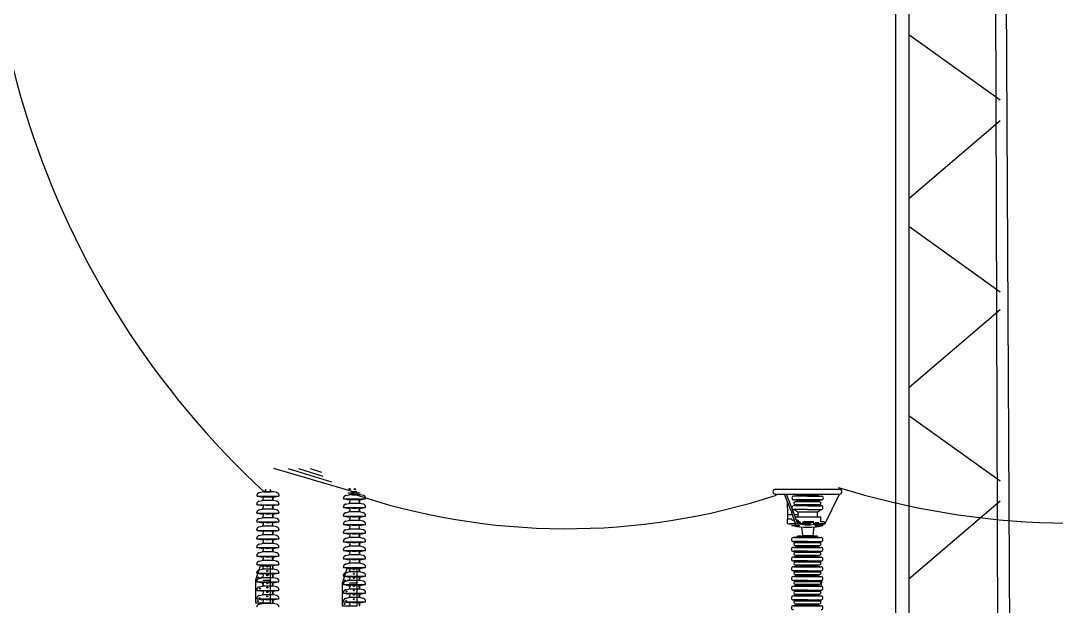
# Model space of a CAD drawing. Header units: inches. Extents: x 29.6 to 118, y -14.2 to 43.7.
# Drawn here: x 93.98 to 101.85, y 14.11 to 18.56 of the extents above; entities that cross this region are included whole.
import ezdxf

# ---------------------------------------------------------------- set-up
doc = ezdxf.new("R2010")
doc.units = ezdxf.units.IN
doc.header["$MEASUREMENT"] = 0
doc.linetypes.add('DASHED', pattern=[0.75, 0.5, -0.25])
doc.layers.add('DIM', color=2, linetype='Continuous')
doc.layers.add('referencia', color=2, linetype='Continuous')

msp = doc.modelspace()

# ---------------------------------------------------------------- linework, layer by layer
at = {"color": 2}
for p, q in [((96.5349, 14.96993), (95.90545, 15.15445)), ((96.01445, 15.15445), (96.34334, 15.05331)), ((96.09348, 15.15445), (96.2768, 15.09672)), ((96.18209, 15.15445), (96.26707, 15.12701)), ((96.4662, 14.96993), (96.56221, 14.96993)), ((99.71611, 14.99685), (100.20366, 14.99685)), ((99.71611, 14.95991), (100.20366, 14.95991)), ((99.83542, 14.83042), (99.7856, 14.95991)), ((99.84857, 14.83484), (99.80045, 14.95991)), ((99.80643, 14.94436), (99.8058, 14.95991)), ((99.88601, 14.95297), (99.85823, 14.95991)), ((100.03376, 14.95297), (100.06154, 14.95991)), ((100.0932, 14.73264), (100.20366, 14.95991)), ((95.80677, 14.87495), (95.81661, 14.87495)), ((95.90025, 14.87495), (95.91191, 14.87495)), ((99.81214, 14.80419), (99.80819, 14.9012)), ((99.95988, 14.94556), (99.85646, 14.94556)), ((100.06331, 14.91601), (99.85646, 14.91601)), ((99.88601, 14.90862), (99.85646, 14.91601)), ((100.05223, 14.90122), (99.86754, 14.90122)), ((100.05223, 14.87905), (99.86754, 14.87905)), ((99.86754, 14.87905), (99.88601, 14.87167)), ((100.03376, 14.95297), (99.88601, 14.95297)), ((99.88601, 14.95297), (99.88601, 14.94556)), ((100.03376, 14.90862), (99.88601, 14.90862)), ((99.88601, 14.90862), (99.88601, 14.90122)), ((99.95988, 14.94556), (100.06652, 14.94556)), ((100.03376, 14.95297), (100.03376, 14.94556)), ((100.03376, 14.90862), (100.06331, 14.91601)), ((100.03376, 14.90862), (100.03376, 14.90122)), ((100.05223, 14.87905), (100.03376, 14.87167)), ((95.80672, 14.80927), (95.81656, 14.80927)), ((95.9002, 14.80927), (95.91186, 14.80927)), ((96.46516, 14.85356), (96.475, 14.85356)), ((96.55864, 14.85356), (96.5703, 14.85356)), ((99.81214, 14.76951), (99.81214, 14.80419)), ((99.81214, 14.80419), (99.84551, 14.80419)), ((99.83993, 14.82978), (99.83542, 14.83042)), ((99.87304, 14.73264), (99.83821, 14.82316)), ((99.84344, 14.82242), (99.83821, 14.82316)), ((99.84238, 14.83293), (99.83993, 14.82978)), ((99.84589, 14.83083), (99.84238, 14.83293)), ((99.84589, 14.82557), (99.84344, 14.82242)), ((99.84857, 14.83484), (99.84589, 14.83083)), ((99.8494, 14.82347), (99.84589, 14.82557)), ((99.85165, 14.82684), (99.8494, 14.82347)), ((99.88789, 14.73264), (99.85165, 14.82684)), ((99.95988, 14.87167), (99.85646, 14.87167)), ((99.95988, 14.84212), (99.85646, 14.84212)), ((99.88601, 14.82365), (99.85646, 14.84212)), ((99.86036, 14.80419), (99.88601, 14.80419)), ((100.03376, 14.82365), (99.88601, 14.82365)), ((99.88601, 14.82365), (99.88601, 14.78671)), ((99.88601, 14.82365), (99.88601, 14.78671)), ((99.95988, 14.87167), (100.06331, 14.87167)), ((99.95988, 14.84212), (100.06331, 14.84212)), ((100.03376, 14.82365), (100.06331, 14.84212)), ((100.03376, 14.82365), (100.03376, 14.78671)), ((95.80677, 14.74454), (95.81661, 14.74454)), ((95.90025, 14.74454), (95.91191, 14.74454)), ((96.46511, 14.78788), (96.47495, 14.78788)), ((96.46516, 14.72315), (96.475, 14.72315)), ((96.55859, 14.78788), (96.57025, 14.78788)), ((96.55864, 14.72315), (96.5703, 14.72315)), ((99.80722, 14.76951), (99.80722, 14.743)), ((99.84083, 14.76951), (99.80722, 14.76951)), ((99.81549, 14.73472), (99.86844, 14.73472)), ((99.81549, 14.73472), (99.86844, 14.73472)), ((99.87224, 14.73472), (99.82933, 14.73472)), ((99.83886, 14.72239), (99.86946, 14.72239)), ((99.84683, 14.75992), (99.84083, 14.76951)), ((99.86004, 14.75992), (99.84683, 14.75992)), ((99.85543, 14.75992), (99.85772, 14.75651)), ((99.85772, 14.75651), (99.86128, 14.75656)), ((99.86106, 14.76379), (99.86004, 14.75992)), ((99.86935, 14.73472), (99.86004, 14.75992)), ((99.86709, 14.78671), (100.06179, 14.78671)), ((99.86935, 14.73472), (99.87224, 14.73472)), ((99.86935, 14.73472), (99.87224, 14.73472)), ((99.86935, 14.73472), (99.87224, 14.73472)), ((99.86935, 14.73472), (99.87224, 14.73472)), ((99.86946, 14.72239), (99.87304, 14.73264)), ((99.91962, 14.73264), (99.87304, 14.73264)), ((99.87602, 14.72247), (99.87602, 14.71815)), ((99.87602, 14.72247), (99.89816, 14.72247)), ((99.87786, 14.75818), (99.89329, 14.75661)), ((99.87844, 14.75722), (99.89329, 14.7557)), ((99.8788, 14.75628), (99.89329, 14.7548)), ((99.87916, 14.75533), (99.89329, 14.75389)), ((99.87958, 14.75423), (99.89329, 14.75283)), ((99.87995, 14.75329), (99.89329, 14.75193)), ((99.88031, 14.75235), (99.88886, 14.75148)), ((99.88065, 14.75148), (99.9007, 14.75148)), ((99.88136, 14.71568), (99.88136, 14.72158)), ((99.8859, 14.73759), (99.8859, 14.75148)), ((99.88599, 14.73759), (99.9007, 14.73759)), ((99.8863, 14.73679), (99.89329, 14.73608)), ((99.88666, 14.73585), (99.89329, 14.73517)), ((99.88702, 14.73491), (99.8888, 14.73472)), ((99.88709, 14.73472), (99.90185, 14.73472)), ((99.88709, 14.73472), (99.90185, 14.73472)), ((99.88709, 14.73472), (99.90185, 14.73472)), ((99.919, 14.73472), (99.88709, 14.73472)), ((99.88826, 14.71568), (99.88826, 14.72158)), ((99.88851, 14.73759), (99.89329, 14.7371)), ((99.89335, 14.75148), (99.89335, 14.75818)), ((99.89335, 14.73472), (99.89335, 14.73759)), ((99.8946, 14.71568), (99.8946, 14.72158)), ((99.89466, 14.73759), (99.89466, 14.75148)), ((99.89816, 14.72247), (99.89816, 14.71815)), ((99.9007, 14.73759), (99.9007, 14.75148)), ((99.90523, 14.74825), (99.90185, 14.73472)), ((99.919, 14.73472), (99.93135, 14.75119)), ((99.92295, 14.73094), (99.91962, 14.73264)), ((99.92074, 14.73704), (99.9798, 14.73704)), ((99.92876, 14.74773), (100.00432, 14.74773)), ((99.93135, 14.75119), (100.003, 14.75119)), ((99.98867, 14.74591), (99.98867, 14.74773)), ((100.003, 14.75119), (100.00695, 14.74082)), ((100.00498, 14.73143), (100.00648, 14.73264)), ((100.0932, 14.73264), (100.00648, 14.73264)), ((100.00695, 14.74082), (100.00695, 14.73472)), ((100.09044, 14.73472), (100.00695, 14.73472)), ((100.01783, 14.72126), (100.01783, 14.74268)), ((100.04589, 14.74268), (100.01783, 14.74268)), ((100.04589, 14.72126), (100.01783, 14.72126)), ((100.04375, 14.71959), (100.02161, 14.71959)), ((100.02161, 14.71959), (100.02161, 14.71527)), ((100.02517, 14.7128), (100.02517, 14.7187)), ((100.03151, 14.7128), (100.03151, 14.7187)), ((100.03841, 14.7128), (100.03841, 14.7187)), ((100.04375, 14.71959), (100.04375, 14.71527)), ((100.04589, 14.73472), (100.04589, 14.74268)), ((100.04589, 14.72126), (100.04589, 14.73264)), ((100.05031, 14.72239), (100.04673, 14.73264)), ((100.08091, 14.72239), (100.05031, 14.72239)), ((100.06179, 14.74825), (100.06179, 14.78671)), ((100.08706, 14.74825), (100.06179, 14.74825)), ((100.08706, 14.74825), (100.09044, 14.73472)), ((95.80677, 14.67982), (95.81661, 14.67982)), ((95.90025, 14.67982), (95.91191, 14.67982)), ((96.46516, 14.65843), (96.475, 14.65843)), ((96.55864, 14.65843), (96.5703, 14.65843)), ((99.87971, 14.71445), (99.89447, 14.71445)), ((99.88601, 14.63653), (99.88601, 14.64393)), ((99.91573, 14.71234), (99.92269, 14.64723)), ((99.99341, 14.64393), (99.92636, 14.64393)), ((99.92636, 14.64393), (100.00019, 14.64393)), ((100.00386, 14.64725), (100.01023, 14.70912)), ((100.04006, 14.71158), (100.0253, 14.71158)), ((100.03376, 14.63653), (100.03376, 14.64393)), ((95.80677, 14.61414), (95.81661, 14.61414)), ((95.90025, 14.61414), (95.91191, 14.61414)), ((96.46516, 14.59275), (96.475, 14.59275)), ((96.55864, 14.59275), (96.5703, 14.59275)), ((99.95988, 14.59959), (99.85325, 14.59959)), ((99.88601, 14.63653), (99.85646, 14.62914)), ((99.85646, 14.62914), (100.06331, 14.62914)), ((99.88601, 14.56263), (99.85646, 14.55525)), ((99.86754, 14.5922), (99.88601, 14.59959)), ((99.86754, 14.5922), (100.05223, 14.5922)), ((99.86754, 14.57004), (100.05223, 14.57004)), ((99.88601, 14.63653), (100.03376, 14.63653)), ((99.88601, 14.56263), (99.88601, 14.57004)), ((99.88601, 14.56263), (100.03376, 14.56263)), ((100.01363, 14.62914), (99.90699, 14.62914)), ((99.95988, 14.59959), (100.06331, 14.59959)), ((100.03376, 14.63653), (100.06331, 14.62914)), ((100.05223, 14.5922), (100.03376, 14.59959)), ((100.03376, 14.56263), (100.03376, 14.57004)), ((100.03376, 14.56263), (100.06331, 14.55525)), ((95.80672, 14.54847), (95.81656, 14.54847)), ((95.80677, 14.48374), (95.81661, 14.48374)), ((95.9002, 14.54847), (95.91186, 14.54847)), ((95.90025, 14.48374), (95.91191, 14.48374)), ((96.46511, 14.52707), (96.47495, 14.52707)), ((96.55859, 14.52707), (96.57025, 14.52707)), ((99.95988, 14.5257), (99.85325, 14.5257)), ((99.85646, 14.55525), (100.06331, 14.55525)), ((99.88601, 14.48874), (99.85646, 14.48135)), ((99.85646, 14.48135), (100.06331, 14.48135)), ((99.86754, 14.51831), (99.88601, 14.5257)), ((99.86754, 14.51831), (100.05223, 14.51831)), ((99.86754, 14.49615), (100.05223, 14.49615)), ((99.88601, 14.48874), (99.88601, 14.49615)), ((99.88601, 14.48874), (100.03376, 14.48874)), ((99.95988, 14.5257), (100.06331, 14.5257)), ((100.05223, 14.51831), (100.03376, 14.5257)), ((100.03376, 14.48874), (100.03376, 14.49615)), ((100.03376, 14.48874), (100.06331, 14.48135)), ((95.80677, 14.41901), (95.81661, 14.41901)), ((95.90025, 14.41901), (95.91191, 14.41901)), ((96.46516, 14.46235), (96.475, 14.46235)), ((96.55864, 14.46235), (96.5703, 14.46235)), ((99.95988, 14.4518), (99.85325, 14.4518)), ((99.88601, 14.41485), (99.85646, 14.40746)), ((99.85646, 14.40746), (100.06331, 14.40746)), ((99.86754, 14.44442), (99.88601, 14.4518)), ((99.86754, 14.44442), (100.05223, 14.44442)), ((99.86754, 14.42226), (100.05223, 14.42226)), ((99.88601, 14.41485), (99.88601, 14.42226)), ((99.88601, 14.41485), (100.03376, 14.41485)), ((99.95988, 14.4518), (100.06331, 14.4518)), ((100.05223, 14.44442), (100.03376, 14.4518)), ((100.03376, 14.41485), (100.03376, 14.42226)), ((100.03376, 14.41485), (100.06331, 14.40746)), ((95.80672, 14.35334), (95.81656, 14.35334)), ((95.9002, 14.35334), (95.91186, 14.35334)), ((96.46511, 14.33195), (96.47495, 14.33195)), ((96.46516, 14.39762), (96.475, 14.39762)), ((96.55859, 14.33195), (96.57025, 14.33195)), ((96.55864, 14.39762), (96.5703, 14.39762)), ((99.95988, 14.37791), (99.85325, 14.37791)), ((99.88601, 14.34096), (99.85646, 14.33357)), ((99.85646, 14.33357), (100.06331, 14.33357)), ((99.86754, 14.37053), (99.88601, 14.37791)), ((99.86754, 14.37053), (100.05223, 14.37053)), ((99.86754, 14.34836), (100.05223, 14.34836)), ((99.88601, 14.34096), (99.88601, 14.34836)), ((99.88601, 14.34096), (100.03376, 14.34096)), ((99.95988, 14.37791), (100.06331, 14.37791)), ((100.05223, 14.37053), (100.03376, 14.37791)), ((100.03376, 14.34096), (100.03376, 14.34836)), ((100.03376, 14.34096), (100.06331, 14.33357)), ((95.80677, 14.28861), (95.81661, 14.28861)), ((95.8254, 14.27496), (95.80874, 14.28861)), ((95.82196, 14.30686), (95.87706, 14.30686)), ((95.90025, 14.28861), (95.91191, 14.28861)), ((96.46516, 14.26722), (96.475, 14.26722)), ((96.48379, 14.25357), (96.46713, 14.26722)), ((96.48035, 14.28547), (96.53545, 14.28547)), ((96.55864, 14.26722), (96.5703, 14.26722)), ((99.95988, 14.30402), (99.85325, 14.30402)), ((99.88601, 14.26706), (99.85646, 14.25968)), ((99.85646, 14.25968), (100.06331, 14.25968)), ((99.86754, 14.29663), (99.88601, 14.30402)), ((99.86754, 14.29663), (100.05223, 14.29663)), ((99.86754, 14.27447), (100.05223, 14.27447)), ((99.88601, 14.26706), (99.88601, 14.27447)), ((99.88601, 14.26706), (100.03376, 14.26706)), ((99.95988, 14.30402), (100.06331, 14.30402)), ((100.05223, 14.29663), (100.03376, 14.30402)), ((100.03376, 14.26706), (100.03376, 14.27447)), ((100.03376, 14.26706), (100.06331, 14.25968)), ((100.0641, 14.25966), (100.07119, 14.3063)), ((95.80677, 14.22389), (95.81661, 14.22389)), ((95.90025, 14.22389), (95.91191, 14.22389)), ((96.46516, 14.2025), (96.475, 14.2025)), ((96.55864, 14.2025), (96.5703, 14.2025)), ((99.95988, 14.23013), (99.85325, 14.23013)), ((99.88601, 14.19317), (99.85646, 14.18578)), ((99.85646, 14.18578), (100.06331, 14.18578)), ((99.86754, 14.22274), (99.88601, 14.23013)), ((99.86754, 14.22274), (100.05223, 14.22274)), ((99.86754, 14.20058), (100.05223, 14.20058)), ((99.88601, 14.19317), (99.88601, 14.20058)), ((99.88601, 14.19317), (100.03376, 14.19317)), ((99.95988, 14.23013), (100.06331, 14.23013)), ((100.05223, 14.22274), (100.03376, 14.23013)), ((100.03376, 14.19317), (100.03376, 14.20058)), ((100.03376, 14.19317), (100.06331, 14.18578)), ((95.80677, 14.15821), (95.81661, 14.15821)), ((95.90025, 14.15821), (95.91191, 14.15821)), ((96.46516, 14.13682), (96.475, 14.13682)), ((96.55864, 14.13682), (96.5703, 14.13682)), ((99.95988, 14.15624), (99.85325, 14.15624)), ((99.88601, 14.11928), (99.85646, 14.11189)), ((99.85646, 14.11189), (100.06331, 14.11189)), ((99.86754, 14.14885), (99.88601, 14.15624)), ((99.86754, 14.14885), (100.05223, 14.14885)), ((99.86754, 14.12669), (100.05223, 14.12669)), ((99.88601, 14.11928), (99.88601, 14.12669)), ((99.88601, 14.11928), (100.03376, 14.11928)), ((99.95988, 14.15624), (100.06331, 14.15624)), ((100.05223, 14.14885), (100.03376, 14.15624)), ((100.03376, 14.11928), (100.03376, 14.12669)), ((100.03376, 14.11928), (100.06331, 14.11189))]:
    msp.add_line(p, q, dxfattribs=at)
at = {"color": 2, "linetype": 'DASHED'}
for p, q in [((95.79365, 14.97122), (95.81844, 14.977)), ((95.90208, 14.977), (95.81844, 14.977)), ((95.84572, 14.977), (95.87662, 14.977)), ((95.92686, 14.97122), (95.90208, 14.977)), ((96.45204, 14.94983), (96.47683, 14.95561)), ((96.56047, 14.95561), (96.47683, 14.95561)), ((96.49464, 14.97897), (96.53603, 14.97897)), ((96.50411, 14.95561), (96.53501, 14.95561)), ((96.58525, 14.94983), (96.56047, 14.95561)), ((95.77918, 14.87973), (95.93951, 14.87973)), ((95.78009, 14.9454), (95.94042, 14.9454)), ((95.79274, 14.90554), (95.81752, 14.91132)), ((95.79339, 14.87853), (95.79339, 14.87973)), ((95.7943, 14.94421), (95.7943, 14.9454)), ((95.79458, 14.87734), (95.9241, 14.87734)), ((95.7955, 14.94301), (95.92502, 14.94301)), ((95.80558, 14.87614), (95.80558, 14.87734)), ((95.80649, 14.94182), (95.80649, 14.94301)), ((95.80769, 14.94062), (95.91283, 14.94062)), ((95.90025, 14.87495), (95.81661, 14.87495)), ((95.90116, 14.91132), (95.81752, 14.91132)), ((95.84389, 14.87495), (95.87479, 14.87495)), ((95.84481, 14.94062), (95.87571, 14.94062)), ((95.92595, 14.90554), (95.90116, 14.91132)), ((95.91311, 14.87614), (95.91311, 14.87734)), ((95.91402, 14.94182), (95.91402, 14.94301)), ((95.9253, 14.87853), (95.9253, 14.87973)), ((95.92621, 14.94421), (95.92621, 14.9454)), ((96.43848, 14.92401), (96.59881, 14.92401)), ((96.45113, 14.88415), (96.47591, 14.88993)), ((96.45269, 14.92282), (96.45269, 14.92401)), ((96.45389, 14.92162), (96.58341, 14.92162)), ((96.46488, 14.92043), (96.46488, 14.92162)), ((96.46608, 14.91923), (96.57122, 14.91923)), ((96.55955, 14.88993), (96.47591, 14.88993)), ((96.5032, 14.91923), (96.5341, 14.91923)), ((96.58434, 14.88415), (96.55955, 14.88993)), ((96.57241, 14.92043), (96.57241, 14.92162)), ((96.5846, 14.92282), (96.5846, 14.92401)), ((95.77913, 14.81405), (95.93946, 14.81405)), ((95.79269, 14.83986), (95.81747, 14.84565)), ((95.79334, 14.81285), (95.79334, 14.81405)), ((95.79453, 14.81166), (95.92405, 14.81166)), ((95.80553, 14.81046), (95.80553, 14.81166)), ((95.9002, 14.80927), (95.81656, 14.80927)), ((95.90111, 14.84565), (95.81747, 14.84565)), ((95.84384, 14.80927), (95.87474, 14.80927)), ((95.9259, 14.83986), (95.90111, 14.84565)), ((95.91306, 14.81046), (95.91306, 14.81166)), ((95.92525, 14.81285), (95.92525, 14.81405)), ((96.43757, 14.85833), (96.5979, 14.85833)), ((96.45108, 14.81847), (96.47586, 14.82425)), ((96.45178, 14.85714), (96.45178, 14.85833)), ((96.45297, 14.85595), (96.58249, 14.85595)), ((96.46397, 14.85475), (96.46397, 14.85595)), ((96.55864, 14.85356), (96.475, 14.85356)), ((96.5595, 14.82425), (96.47586, 14.82425)), ((96.50228, 14.85356), (96.53318, 14.85356)), ((96.58429, 14.81847), (96.5595, 14.82425)), ((96.5715, 14.85475), (96.5715, 14.85595)), ((96.58369, 14.85714), (96.58369, 14.85833)), ((95.77918, 14.74932), (95.93951, 14.74932)), ((95.79274, 14.77514), (95.81752, 14.78092)), ((95.79339, 14.74813), (95.79339, 14.74932)), ((95.79458, 14.74693), (95.9241, 14.74693)), ((95.80558, 14.74574), (95.80558, 14.74693)), ((95.90025, 14.74454), (95.81661, 14.74454)), ((95.90116, 14.78092), (95.81752, 14.78092)), ((95.84389, 14.74454), (95.87479, 14.74454)), ((95.92595, 14.77514), (95.90116, 14.78092)), ((95.91311, 14.74574), (95.91311, 14.74693)), ((95.9253, 14.74813), (95.9253, 14.74932)), ((96.43752, 14.79266), (96.59785, 14.79266)), ((96.43757, 14.72793), (96.5979, 14.72793)), ((96.45113, 14.75375), (96.47591, 14.75953)), ((96.45173, 14.79146), (96.45173, 14.79266)), ((96.45178, 14.72674), (96.45178, 14.72793)), ((96.45292, 14.79027), (96.58244, 14.79027)), ((96.45297, 14.72554), (96.58249, 14.72554)), ((96.46392, 14.78907), (96.46392, 14.79027)), ((96.46397, 14.72435), (96.46397, 14.72554)), ((96.55859, 14.78788), (96.47495, 14.78788)), ((96.55864, 14.72315), (96.475, 14.72315)), ((96.55955, 14.75953), (96.47591, 14.75953)), ((96.50223, 14.78788), (96.53313, 14.78788)), ((96.50228, 14.72315), (96.53318, 14.72315)), ((96.58434, 14.75375), (96.55955, 14.75953)), ((96.57145, 14.78907), (96.57145, 14.79027)), ((96.5715, 14.72435), (96.5715, 14.72554)), ((96.58364, 14.79146), (96.58364, 14.79266)), ((96.58369, 14.72674), (96.58369, 14.72793)), ((95.77918, 14.6846), (95.93951, 14.6846)), ((95.79274, 14.71041), (95.81752, 14.7162)), ((95.79274, 14.64474), (95.81752, 14.65052)), ((95.79339, 14.6834), (95.79339, 14.6846)), ((95.79458, 14.68221), (95.9241, 14.68221)), ((95.80558, 14.68101), (95.80558, 14.68221)), ((95.90025, 14.67982), (95.81661, 14.67982)), ((95.90116, 14.7162), (95.81752, 14.7162)), ((95.90116, 14.65052), (95.81752, 14.65052)), ((95.84389, 14.67982), (95.87479, 14.67982)), ((95.92595, 14.71041), (95.90116, 14.7162)), ((95.92595, 14.64474), (95.90116, 14.65052)), ((95.91311, 14.68101), (95.91311, 14.68221)), ((95.9253, 14.6834), (95.9253, 14.6846)), ((96.43757, 14.66321), (96.5979, 14.66321)), ((96.45113, 14.68902), (96.47591, 14.6948)), ((96.45178, 14.66201), (96.45178, 14.66321)), ((96.45297, 14.66082), (96.58249, 14.66082)), ((96.46397, 14.65962), (96.46397, 14.66082)), ((96.55864, 14.65843), (96.475, 14.65843)), ((96.55955, 14.6948), (96.47591, 14.6948)), ((96.50228, 14.65843), (96.53318, 14.65843)), ((96.58434, 14.68902), (96.55955, 14.6948)), ((96.5715, 14.65962), (96.5715, 14.66082)), ((96.58369, 14.66201), (96.58369, 14.66321)), ((95.77918, 14.61892), (95.93951, 14.61892)), ((95.79269, 14.57906), (95.81747, 14.58484)), ((95.79339, 14.61773), (95.79339, 14.61892)), ((95.79458, 14.61653), (95.9241, 14.61653)), ((95.80558, 14.61534), (95.80558, 14.61653)), ((95.90025, 14.61414), (95.81661, 14.61414)), ((95.90111, 14.58484), (95.81747, 14.58484)), ((95.84389, 14.61414), (95.87479, 14.61414)), ((95.9259, 14.57906), (95.90111, 14.58484)), ((95.91311, 14.61534), (95.91311, 14.61653)), ((95.9253, 14.61773), (95.9253, 14.61892)), ((96.43757, 14.59753), (96.5979, 14.59753)), ((96.45108, 14.55767), (96.47586, 14.56345)), ((96.45113, 14.62335), (96.47591, 14.62913)), ((96.45178, 14.59634), (96.45178, 14.59753)), ((96.45297, 14.59514), (96.58249, 14.59514)), ((96.46397, 14.59395), (96.46397, 14.59514)), ((96.55864, 14.59275), (96.475, 14.59275)), ((96.5595, 14.56345), (96.47586, 14.56345)), ((96.55955, 14.62913), (96.47591, 14.62913)), ((96.50228, 14.59275), (96.53318, 14.59275)), ((96.58429, 14.55767), (96.5595, 14.56345)), ((96.58434, 14.62335), (96.55955, 14.62913)), ((96.5715, 14.59395), (96.5715, 14.59514)), ((96.58369, 14.59634), (96.58369, 14.59753)), ((95.77913, 14.55324), (95.93946, 14.55324)), ((95.77918, 14.48852), (95.93951, 14.48852)), ((95.79274, 14.51433), (95.81752, 14.52012)), ((95.79334, 14.55205), (95.79334, 14.55324)), ((95.79339, 14.48732), (95.79339, 14.48852)), ((95.79453, 14.55086), (95.92405, 14.55086)), ((95.79458, 14.48613), (95.9241, 14.48613)), ((95.80553, 14.54966), (95.80553, 14.55086)), ((95.80558, 14.48493), (95.80558, 14.48613)), ((95.9002, 14.54847), (95.81656, 14.54847)), ((95.90025, 14.48374), (95.81661, 14.48374)), ((95.90116, 14.52012), (95.81752, 14.52012)), ((95.84384, 14.54847), (95.87474, 14.54847)), ((95.84389, 14.48374), (95.87479, 14.48374)), ((95.92595, 14.51433), (95.90116, 14.52012)), ((95.91306, 14.54966), (95.91306, 14.55086)), ((95.91311, 14.48493), (95.91311, 14.48613)), ((95.92525, 14.55205), (95.92525, 14.55324)), ((95.9253, 14.48732), (95.9253, 14.48852)), ((96.43752, 14.53185), (96.59785, 14.53185)), ((96.45113, 14.49294), (96.47591, 14.49873)), ((96.45173, 14.53066), (96.45173, 14.53185)), ((96.45292, 14.52946), (96.58244, 14.52946)), ((96.46392, 14.52827), (96.46392, 14.52946)), ((96.55859, 14.52707), (96.47495, 14.52707)), ((96.55955, 14.49873), (96.47591, 14.49873)), ((96.50223, 14.52707), (96.53313, 14.52707)), ((96.58434, 14.49294), (96.55955, 14.49873)), ((96.57145, 14.52827), (96.57145, 14.52946)), ((96.58364, 14.53066), (96.58364, 14.53185)), ((95.77918, 14.42379), (95.93951, 14.42379)), ((95.79274, 14.44961), (95.81752, 14.45539)), ((95.79339, 14.4226), (95.79339, 14.42379)), ((95.79458, 14.4214), (95.9241, 14.4214)), ((95.80558, 14.42021), (95.80558, 14.4214)), ((95.90025, 14.41901), (95.81661, 14.41901)), ((95.90116, 14.45539), (95.81752, 14.45539)), ((95.84389, 14.41901), (95.87479, 14.41901)), ((95.92595, 14.44961), (95.90116, 14.45539)), ((95.91311, 14.42021), (95.91311, 14.4214)), ((95.9253, 14.4226), (95.9253, 14.42379)), ((96.43757, 14.46713), (96.5979, 14.46713)), ((96.43757, 14.4024), (96.5979, 14.4024)), ((96.45113, 14.42822), (96.47591, 14.434)), ((96.45178, 14.46593), (96.45178, 14.46713)), ((96.45178, 14.40121), (96.45178, 14.4024)), ((96.45297, 14.46474), (96.58249, 14.46474)), ((96.46397, 14.46354), (96.46397, 14.46474)), ((96.55864, 14.46235), (96.475, 14.46235)), ((96.55955, 14.434), (96.47591, 14.434)), ((96.50228, 14.46235), (96.53318, 14.46235)), ((96.58434, 14.42822), (96.55955, 14.434)), ((96.5715, 14.46354), (96.5715, 14.46474)), ((96.58369, 14.46593), (96.58369, 14.46713)), ((96.58369, 14.40121), (96.58369, 14.4024)), ((95.77913, 14.35812), (95.93946, 14.35812)), ((95.79269, 14.38393), (95.81747, 14.38971)), ((95.79274, 14.31921), (95.81752, 14.32499)), ((95.79334, 14.35692), (95.79334, 14.35812)), ((95.79453, 14.35573), (95.92405, 14.35573)), ((95.80553, 14.35453), (95.80553, 14.35573)), ((95.9002, 14.35334), (95.81656, 14.35334)), ((95.90111, 14.38971), (95.81747, 14.38971)), ((95.90116, 14.32499), (95.81752, 14.32499)), ((95.84384, 14.35334), (95.87474, 14.35334)), ((95.9259, 14.38393), (95.90111, 14.38971)), ((95.92595, 14.31921), (95.90116, 14.32499)), ((95.91306, 14.35453), (95.91306, 14.35573)), ((95.92525, 14.35692), (95.92525, 14.35812)), ((96.43752, 14.33673), (96.59785, 14.33673)), ((96.45108, 14.36254), (96.47586, 14.36832)), ((96.45173, 14.33553), (96.45173, 14.33673)), ((96.45292, 14.33434), (96.58244, 14.33434)), ((96.45297, 14.40001), (96.58249, 14.40001)), ((96.46392, 14.33314), (96.46392, 14.33434)), ((96.46397, 14.39882), (96.46397, 14.40001)), ((96.55859, 14.33195), (96.47495, 14.33195)), ((96.55864, 14.39762), (96.475, 14.39762)), ((96.5595, 14.36832), (96.47586, 14.36832)), ((96.50223, 14.33195), (96.53313, 14.33195)), ((96.50228, 14.39762), (96.53318, 14.39762)), ((96.58429, 14.36254), (96.5595, 14.36832)), ((96.57145, 14.33314), (96.57145, 14.33434)), ((96.5715, 14.39882), (96.5715, 14.40001)), ((96.58364, 14.33553), (96.58364, 14.33673)), ((95.77918, 14.29339), (95.93951, 14.29339)), ((95.79274, 14.25448), (95.81752, 14.26026)), ((95.79339, 14.2922), (95.79339, 14.29339)), ((95.79458, 14.291), (95.9241, 14.291)), ((95.80558, 14.28981), (95.80558, 14.291)), ((95.90025, 14.28861), (95.81661, 14.28861)), ((95.90116, 14.26026), (95.81752, 14.26026)), ((95.84389, 14.28861), (95.87479, 14.28861)), ((95.92595, 14.25448), (95.90116, 14.26026)), ((95.91311, 14.28981), (95.91311, 14.291)), ((95.9253, 14.2922), (95.9253, 14.29339)), ((96.43757, 14.272), (96.5979, 14.272)), ((96.45113, 14.29782), (96.47591, 14.3036)), ((96.45178, 14.27081), (96.45178, 14.272)), ((96.45297, 14.26961), (96.58249, 14.26961)), ((96.46397, 14.26842), (96.46397, 14.26961)), ((96.55864, 14.26722), (96.475, 14.26722)), ((96.55955, 14.3036), (96.47591, 14.3036)), ((96.50228, 14.26722), (96.53318, 14.26722)), ((96.58434, 14.29782), (96.55955, 14.3036)), ((96.5715, 14.26842), (96.5715, 14.26961)), ((96.58369, 14.27081), (96.58369, 14.272)), ((95.77918, 14.22867), (95.93951, 14.22867)), ((95.79274, 14.18881), (95.81752, 14.19459)), ((95.79339, 14.22747), (95.79339, 14.22867)), ((95.79458, 14.22628), (95.9241, 14.22628)), ((95.80558, 14.22508), (95.80558, 14.22628)), ((95.90025, 14.22389), (95.81661, 14.22389)), ((95.90116, 14.19459), (95.81752, 14.19459)), ((95.84389, 14.22389), (95.87479, 14.22389)), ((95.92595, 14.18881), (95.90116, 14.19459)), ((95.91311, 14.22508), (95.91311, 14.22628)), ((95.9253, 14.22747), (95.9253, 14.22867)), ((96.43757, 14.20728), (96.5979, 14.20728)), ((96.45113, 14.23309), (96.47591, 14.23887)), ((96.45113, 14.16741), (96.47591, 14.1732)), ((96.45178, 14.20608), (96.45178, 14.20728)), ((96.45297, 14.20489), (96.58249, 14.20489)), ((96.46397, 14.20369), (96.46397, 14.20489)), ((96.55864, 14.2025), (96.475, 14.2025)), ((96.55955, 14.23887), (96.47591, 14.23887)), ((96.55955, 14.1732), (96.47591, 14.1732)), ((96.50228, 14.2025), (96.53318, 14.2025)), ((96.58434, 14.23309), (96.55955, 14.23887)), ((96.58434, 14.16741), (96.55955, 14.1732)), ((96.5715, 14.20369), (96.5715, 14.20489)), ((96.58369, 14.20608), (96.58369, 14.20728)), ((95.77918, 14.16299), (95.93951, 14.16299)), ((95.79269, 14.12313), (95.81747, 14.12891)), ((95.79339, 14.16179), (95.79339, 14.16299)), ((95.79458, 14.1606), (95.9241, 14.1606)), ((95.80558, 14.15941), (95.80558, 14.1606)), ((95.90025, 14.15821), (95.81661, 14.15821)), ((95.90111, 14.12891), (95.81747, 14.12891)), ((95.84389, 14.15821), (95.87479, 14.15821)), ((95.9259, 14.12313), (95.90111, 14.12891)), ((95.91311, 14.15941), (95.91311, 14.1606)), ((95.9253, 14.16179), (95.9253, 14.16299)), ((96.43757, 14.1416), (96.5979, 14.1416)), ((96.45178, 14.1404), (96.45178, 14.1416)), ((96.45297, 14.13921), (96.58249, 14.13921)), ((96.46397, 14.13801), (96.46397, 14.13921)), ((96.55864, 14.13682), (96.475, 14.13682)), ((96.50228, 14.13682), (96.53318, 14.13682)), ((96.5715, 14.13801), (96.5715, 14.13921)), ((96.58369, 14.1404), (96.58369, 14.1416))]:
    msp.add_line(p, q, dxfattribs=at)
at = {"color": 2}
for points in [[(95.82493, 14.94062), (95.82493, 14.9454)], [(95.89663, 14.9454), (95.89663, 14.94301)], [(95.89663, 14.94062), (95.89663, 14.91688)], [(95.89663, 14.87973), (95.89663, 14.87734)], [(95.89663, 14.87495), (95.89663, 14.85121)], [(96.48332, 14.91923), (96.48332, 14.92401)], [(96.55502, 14.92401), (96.55502, 14.92162)], [(96.55502, 14.91923), (96.55502, 14.89549)], [(95.82493, 14.81166), (95.82493, 14.81405)], [(95.89663, 14.81405), (95.89663, 14.81166)], [(95.89663, 14.80927), (95.89663, 14.78648)], [(96.55502, 14.85833), (96.55502, 14.85595)], [(96.55502, 14.85356), (96.55502, 14.82982)], [(96.48332, 14.79027), (96.48332, 14.79266)], [(96.55502, 14.79266), (96.55502, 14.79027)], [(96.55502, 14.78788), (96.55502, 14.76509)], [(95.89663, 14.67982), (95.89663, 14.65608)], [(96.55502, 14.65843), (96.55502, 14.63469)], [(95.89663, 14.61414), (95.89663, 14.5904)], [(96.55502, 14.59275), (96.55502, 14.56901)], [(95.89663, 14.54847), (95.89663, 14.52568)], [(95.89663, 14.48852), (95.89663, 14.46095)], [(96.55502, 14.52707), (96.55502, 14.50429)], [(95.89663, 14.42379), (95.89663, 14.4214)], [(95.89663, 14.41901), (95.89663, 14.39528)], [(96.55502, 14.46713), (96.55502, 14.43956)], [(96.55502, 14.4024), (96.55502, 14.40001)], [(95.89663, 14.35812), (95.89663, 14.35573)], [(95.89663, 14.35334), (95.89663, 14.33055)], [(96.55502, 14.39762), (96.55502, 14.37388)], [(96.55502, 14.33673), (96.55502, 14.33434)], [(96.55502, 14.33195), (96.55502, 14.30916)], [(95.82493, 14.27374), (95.82493, 14.28861)], [(95.89663, 14.28861), (95.89663, 14.26582)], [(96.48332, 14.25234), (96.48332, 14.26722)], [(96.55502, 14.26722), (96.55502, 14.24443)], [(95.89663, 14.22389), (95.89663, 14.20015)], [(96.55502, 14.2025), (96.55502, 14.17876)], [(95.89663, 14.15821), (95.89663, 14.13447)], [(96.55502, 14.13682), (96.55502, 14.11308)]]:
    msp.add_lwpolyline(points, dxfattribs=at)
for points in [[(95.80326, 14.41614), (95.87706, 14.41614), (95.87706, 14.13012), (95.76713, 14.13012), (95.76713, 14.30777)], [(96.46165, 14.39475), (96.53545, 14.39475), (96.53545, 14.10873), (96.42552, 14.10873), (96.42552, 14.28637)]]:
    msp.add_lwpolyline(points, close=True, dxfattribs=at)
for centre, radius in [((96.4822, 14.99874), 0.00509), ((96.52061, 14.99874), 0.00509), ((95.85541, 14.40962), 0.0038), ((95.78814, 14.32586), 0.0038), ((95.81204, 14.32598), 0.0038), ((95.85541, 14.37616), 0.0038), ((95.85541, 14.3427), 0.0038), ((96.5138, 14.38822), 0.0038), ((96.5138, 14.35477), 0.0038), ((96.5138, 14.32131), 0.0038), ((95.79806, 14.24187), 0.0038), ((95.85541, 14.28296), 0.0038), ((95.85541, 14.24951), 0.0038), ((96.44653, 14.30447), 0.0038), ((96.47043, 14.30458), 0.0038), ((96.5138, 14.26157), 0.0038), ((95.79529, 14.16826), 0.0038), ((95.85541, 14.21605), 0.0038), ((95.85541, 14.18259), 0.0038), ((96.45645, 14.22048), 0.0038), ((96.5138, 14.22811), 0.0038), ((96.5138, 14.19466), 0.0038), ((95.78438, 14.14723), 0.0038), ((96.44277, 14.12583), 0.0038), ((96.45368, 14.14686), 0.0038), ((96.5138, 14.1612), 0.0038)]:
    msp.add_circle(centre, radius, dxfattribs=at)
at = {"color": 3}
for centre, radius, start, end in [((100.27922, 19.78709), 6.55174, 168.45835, 227.30365), ((98.12883, 19.80139), 5.10442, 251.242082, 288.226524), ((101.98158, 20.73655), 5.99783, 252.655487, 284.38741)]:
    msp.add_arc(centre, radius, start, end, dxfattribs=at)
at = {"color": 2, "linetype": 'DASHED'}
for centre, radius, start, end in [((95.79908, 14.94795), 0.0239, 103.130019, 173.282083), ((95.84481, 14.98415), 0.00721, 82.704702, 277.295298), ((95.87571, 14.98415), 0.00721, 262.704702, 97.295298), ((95.92143, 14.94795), 0.0239, 6.717917, 76.869981), ((96.5032, 14.96276), 0.00721, 82.704702, 277.295298), ((96.5341, 14.96276), 0.00721, 262.704702, 97.295298), ((95.77918, 14.88451), 0.00478, 173.282083, 270), ((95.79817, 14.88227), 0.0239, 103.130019, 173.282083), ((95.78009, 14.95018), 0.00478, 173.282083, 270), ((95.79458, 14.87853), 0.00119, 180, 270), ((95.7955, 14.94421), 0.00119, 180, 270), ((95.80677, 14.87614), 0.00119, 180, 270), ((95.80769, 14.94182), 0.00119, 180, 270), ((95.91191, 14.87614), 0.00119, 270, 0), ((95.91283, 14.94182), 0.00119, 270, 0), ((95.9241, 14.87853), 0.00119, 270, 0), ((95.92502, 14.94421), 0.00119, 270, 0), ((95.92052, 14.88227), 0.0239, 6.717917, 76.869981), ((95.93951, 14.88451), 0.00478, 270, 6.717917), ((95.94042, 14.95018), 0.00478, 270, 6.717917), ((96.45656, 14.86088), 0.0239, 103.130019, 173.282083), ((96.43848, 14.92879), 0.00478, 173.282083, 270), ((96.45747, 14.92655), 0.0239, 103.130019, 173.282083), ((96.45389, 14.92282), 0.00119, 180, 270), ((96.46608, 14.92043), 0.00119, 180, 270), ((96.57122, 14.92043), 0.00119, 270, 0), ((96.58341, 14.92282), 0.00119, 270, 0), ((96.57891, 14.86088), 0.0239, 6.717917, 76.869981), ((96.57982, 14.92655), 0.0239, 6.717917, 76.869981), ((96.59881, 14.92879), 0.00478, 270, 6.717917), ((95.77913, 14.81883), 0.00478, 173.282083, 270), ((95.79812, 14.81659), 0.0239, 103.130019, 173.282083), ((95.79453, 14.81285), 0.00119, 180, 270), ((95.80672, 14.81046), 0.00119, 180, 270), ((95.91186, 14.81046), 0.00119, 270, 0), ((95.92405, 14.81285), 0.00119, 270, 0), ((95.92047, 14.81659), 0.0239, 6.717917, 76.869981), ((95.93946, 14.81883), 0.00478, 270, 6.717917), ((96.43752, 14.79744), 0.00478, 173.282083, 270), ((96.45651, 14.7952), 0.0239, 103.130019, 173.282083), ((96.43757, 14.86311), 0.00478, 173.282083, 270), ((96.45297, 14.85714), 0.00119, 180, 270), ((96.46516, 14.85475), 0.00119, 180, 270), ((96.5703, 14.85475), 0.00119, 270, 0), ((96.58249, 14.85714), 0.00119, 270, 0), ((96.57886, 14.7952), 0.0239, 6.717917, 76.869981), ((96.59785, 14.79744), 0.00478, 270, 6.717917), ((96.5979, 14.86311), 0.00478, 270, 6.717917), ((95.77918, 14.7541), 0.00478, 173.282083, 270), ((95.79817, 14.75187), 0.0239, 103.130019, 173.282083), ((95.79458, 14.74813), 0.00119, 180, 270), ((95.80677, 14.74574), 0.00119, 180, 270), ((95.91191, 14.74574), 0.00119, 270, 0), ((95.9241, 14.74813), 0.00119, 270, 0), ((95.92052, 14.75187), 0.0239, 6.717917, 76.869981), ((95.93951, 14.7541), 0.00478, 270, 6.717917), ((96.43757, 14.73271), 0.00478, 173.282083, 270), ((96.45656, 14.73048), 0.0239, 103.130019, 173.282083), ((96.45292, 14.79146), 0.00119, 180, 270), ((96.45297, 14.72674), 0.00119, 180, 270), ((96.46511, 14.78907), 0.00119, 180, 270), ((96.46516, 14.72435), 0.00119, 180, 270), ((96.57025, 14.78907), 0.00119, 270, 0), ((96.5703, 14.72435), 0.00119, 270, 0), ((96.58244, 14.79146), 0.00119, 270, 0), ((96.58249, 14.72674), 0.00119, 270, 0), ((96.57891, 14.73048), 0.0239, 6.717917, 76.869981), ((96.5979, 14.73271), 0.00478, 270, 6.717917), ((95.77918, 14.68938), 0.00478, 173.282083, 270), ((95.79817, 14.68714), 0.0239, 103.130019, 173.282083), ((95.79817, 14.62146), 0.0239, 103.130019, 173.282083), ((95.79458, 14.6834), 0.00119, 180, 270), ((95.80677, 14.68101), 0.00119, 180, 270), ((95.91191, 14.68101), 0.00119, 270, 0), ((95.9241, 14.6834), 0.00119, 270, 0), ((95.92052, 14.68714), 0.0239, 6.717917, 76.869981), ((95.92052, 14.62146), 0.0239, 6.717917, 76.869981), ((95.93951, 14.68938), 0.00478, 270, 6.717917), ((96.43757, 14.66799), 0.00478, 173.282083, 270), ((96.45656, 14.66575), 0.0239, 103.130019, 173.282083), ((96.45297, 14.66201), 0.00119, 180, 270), ((96.46516, 14.65962), 0.00119, 180, 270), ((96.5703, 14.65962), 0.00119, 270, 0), ((96.58249, 14.66201), 0.00119, 270, 0), ((96.57891, 14.66575), 0.0239, 6.717917, 76.869981), ((96.5979, 14.66799), 0.00478, 270, 6.717917), ((95.79812, 14.55579), 0.0239, 103.130019, 173.282083), ((95.77918, 14.6237), 0.00478, 173.282083, 270), ((95.79458, 14.61773), 0.00119, 180, 270), ((95.80677, 14.61534), 0.00119, 180, 270), ((95.91191, 14.61534), 0.00119, 270, 0), ((95.9241, 14.61773), 0.00119, 270, 0), ((95.92047, 14.55579), 0.0239, 6.717917, 76.869981), ((95.93951, 14.6237), 0.00478, 270, 6.717917), ((96.43757, 14.60231), 0.00478, 173.282083, 270), ((96.45656, 14.60007), 0.0239, 103.130019, 173.282083), ((96.45297, 14.59634), 0.00119, 180, 270), ((96.46516, 14.59395), 0.00119, 180, 270), ((96.5703, 14.59395), 0.00119, 270, 0), ((96.58249, 14.59634), 0.00119, 270, 0), ((96.57891, 14.60007), 0.0239, 6.717917, 76.869981), ((96.5979, 14.60231), 0.00478, 270, 6.717917), ((95.77913, 14.55802), 0.00478, 173.282083, 270), ((95.77918, 14.4933), 0.00478, 173.282083, 270), ((95.79817, 14.49106), 0.0239, 103.130019, 173.282083), ((95.79453, 14.55205), 0.00119, 180, 270), ((95.79458, 14.48732), 0.00119, 180, 270), ((95.80672, 14.54966), 0.00119, 180, 270), ((95.80677, 14.48493), 0.00119, 180, 270), ((95.91186, 14.54966), 0.00119, 270, 0), ((95.91191, 14.48493), 0.00119, 270, 0), ((95.92405, 14.55205), 0.00119, 270, 0), ((95.9241, 14.48732), 0.00119, 270, 0), ((95.92052, 14.49106), 0.0239, 6.717917, 76.869981), ((95.93946, 14.55802), 0.00478, 270, 6.717917), ((95.93951, 14.4933), 0.00478, 270, 6.717917), ((96.43752, 14.53663), 0.00478, 173.282083, 270), ((96.45651, 14.5344), 0.0239, 103.130019, 173.282083), ((96.45656, 14.46967), 0.0239, 103.130019, 173.282083), ((96.45292, 14.53066), 0.00119, 180, 270), ((96.46511, 14.52827), 0.00119, 180, 270), ((96.57025, 14.52827), 0.00119, 270, 0), ((96.58244, 14.53066), 0.00119, 270, 0), ((96.57886, 14.5344), 0.0239, 6.717917, 76.869981), ((96.57891, 14.46967), 0.0239, 6.717917, 76.869981), ((96.59785, 14.53663), 0.00478, 270, 6.717917), ((95.77918, 14.42857), 0.00478, 173.282083, 270), ((95.79817, 14.42634), 0.0239, 103.130019, 173.282083), ((95.79458, 14.4226), 0.00119, 180, 270), ((95.80677, 14.42021), 0.00119, 180, 270), ((95.91191, 14.42021), 0.00119, 270, 0), ((95.9241, 14.4226), 0.00119, 270, 0), ((95.92052, 14.42634), 0.0239, 6.717917, 76.869981), ((95.93951, 14.42857), 0.00478, 270, 6.717917), ((96.43757, 14.47191), 0.00478, 173.282083, 270), ((96.43757, 14.40718), 0.00478, 173.282083, 270), ((96.45656, 14.40495), 0.0239, 103.130019, 173.282083), ((96.45297, 14.46593), 0.00119, 180, 270), ((96.46516, 14.46354), 0.00119, 180, 270), ((96.5703, 14.46354), 0.00119, 270, 0), ((96.58249, 14.46593), 0.00119, 270, 0), ((96.57891, 14.40495), 0.0239, 6.717917, 76.869981), ((96.5979, 14.47191), 0.00478, 270, 6.717917), ((96.5979, 14.40718), 0.00478, 270, 6.717917), ((95.77913, 14.3629), 0.00478, 173.282083, 270), ((95.79812, 14.36066), 0.0239, 103.130019, 173.282083), ((95.79453, 14.35692), 0.00119, 180, 270), ((95.80672, 14.35453), 0.00119, 180, 270), ((95.91186, 14.35453), 0.00119, 270, 0), ((95.92405, 14.35692), 0.00119, 270, 0), ((95.92047, 14.36066), 0.0239, 6.717917, 76.869981), ((95.93946, 14.3629), 0.00478, 270, 6.717917), ((96.43752, 14.34151), 0.00478, 173.282083, 270), ((96.45651, 14.33927), 0.0239, 103.130019, 173.282083), ((96.45292, 14.33553), 0.00119, 180, 270), ((96.45297, 14.40121), 0.00119, 180, 270), ((96.46511, 14.33314), 0.00119, 180, 270), ((96.46516, 14.39882), 0.00119, 180, 270), ((96.57025, 14.33314), 0.00119, 270, 0), ((96.5703, 14.39882), 0.00119, 270, 0), ((96.58244, 14.33553), 0.00119, 270, 0), ((96.58249, 14.40121), 0.00119, 270, 0), ((96.57886, 14.33927), 0.0239, 6.717917, 76.869981), ((96.59785, 14.34151), 0.00478, 270, 6.717917), ((95.77918, 14.29817), 0.00478, 173.282083, 270), ((95.79817, 14.29594), 0.0239, 103.130019, 173.282083), ((95.79817, 14.23121), 0.0239, 103.130019, 173.282083), ((95.79458, 14.2922), 0.00119, 180, 270), ((95.80677, 14.28981), 0.00119, 180, 270), ((95.91191, 14.28981), 0.00119, 270, 0), ((95.9241, 14.2922), 0.00119, 270, 0), ((95.92052, 14.29594), 0.0239, 6.717917, 76.869981), ((95.92052, 14.23121), 0.0239, 6.717917, 76.869981), ((95.93951, 14.29817), 0.00478, 270, 6.717917), ((96.43757, 14.27678), 0.00478, 173.282083, 270), ((96.45656, 14.27454), 0.0239, 103.130019, 173.282083), ((96.45297, 14.27081), 0.00119, 180, 270), ((96.46516, 14.26842), 0.00119, 180, 270), ((96.5703, 14.26842), 0.00119, 270, 0), ((96.58249, 14.27081), 0.00119, 270, 0), ((96.57891, 14.27454), 0.0239, 6.717917, 76.869981), ((96.5979, 14.27678), 0.00478, 270, 6.717917), ((95.77918, 14.23345), 0.00478, 173.282083, 270), ((95.77918, 14.16777), 0.00478, 173.282083, 270), ((95.79817, 14.16553), 0.0239, 103.130019, 173.282083), ((95.79458, 14.22747), 0.00119, 180, 270), ((95.80677, 14.22508), 0.00119, 180, 270), ((95.91191, 14.22508), 0.00119, 270, 0), ((95.9241, 14.22747), 0.00119, 270, 0), ((95.92052, 14.16553), 0.0239, 6.717917, 76.869981), ((95.93951, 14.23345), 0.00478, 270, 6.717917), ((95.93951, 14.16777), 0.00478, 270, 6.717917), ((96.43757, 14.21206), 0.00478, 173.282083, 270), ((96.45656, 14.20982), 0.0239, 103.130019, 173.282083), ((96.45656, 14.14414), 0.0239, 103.130019, 173.282083), ((96.45297, 14.20608), 0.00119, 180, 270), ((96.46516, 14.20369), 0.00119, 180, 270), ((96.5703, 14.20369), 0.00119, 270, 0), ((96.58249, 14.20608), 0.00119, 270, 0), ((96.57891, 14.20982), 0.0239, 6.717917, 76.869981), ((96.57891, 14.14414), 0.0239, 6.717917, 76.869981), ((96.5979, 14.21206), 0.00478, 270, 6.717917), ((95.79812, 14.09986), 0.0239, 103.130019, 173.282083), ((95.79458, 14.16179), 0.00119, 180, 270), ((95.80677, 14.15941), 0.00119, 180, 270), ((95.91191, 14.15941), 0.00119, 270, 0), ((95.9241, 14.16179), 0.00119, 270, 0), ((95.92047, 14.09986), 0.0239, 6.717917, 76.869981), ((96.43757, 14.14638), 0.00478, 173.282083, 270), ((96.45297, 14.1404), 0.00119, 180, 270), ((96.46516, 14.13801), 0.00119, 180, 270), ((96.5703, 14.13801), 0.00119, 270, 0), ((96.58249, 14.1404), 0.00119, 270, 0), ((96.5979, 14.14638), 0.00478, 270, 6.717917)]:
    msp.add_arc(centre, radius, start, end, dxfattribs=at)
at = {"color": 2}
for centre, radius, start, end in [((99.71611, 14.97838), 0.01847, 90, 270), ((100.20366, 14.97838), 0.01847, 270, 90), ((95.80999, 14.9221), 0.01315, 304.957695, 356.774325), ((95.80527, 14.933), 0.0213, 326.878693, 20.968667), ((95.80527, 14.86732), 0.0213, 326.878693, 20.968667), ((95.91341, 14.933), 0.0213, 159.031333, 213.121307), ((95.91341, 14.86732), 0.0213, 159.031333, 213.121307), ((95.9087, 14.9221), 0.01315, 183.225675, 235.042305), ((96.46838, 14.90071), 0.01315, 304.957695, 356.774325), ((96.46366, 14.91161), 0.0213, 326.878693, 20.968667), ((96.5718, 14.91161), 0.0213, 159.031333, 213.121307), ((96.56709, 14.90071), 0.01315, 183.225675, 235.042305), ((99.85646, 14.93079), 0.01477, 90, 270), ((99.86754, 14.89014), 0.01108, 90, 270), ((100.05223, 14.89014), 0.01108, 270, 90), ((100.06652, 14.93079), 0.01477, 270, 90), ((95.80999, 14.85642), 0.01315, 304.957695, 356.774325), ((95.80527, 14.8026), 0.0213, 326.878693, 18.251529), ((95.91341, 14.8026), 0.0213, 161.748471, 213.121307), ((95.9087, 14.85642), 0.01315, 183.225675, 235.042305), ((96.46838, 14.83503), 0.01315, 304.957695, 356.774325), ((96.46366, 14.84593), 0.0213, 326.878693, 20.968667), ((96.5718, 14.84593), 0.0213, 159.031333, 213.121307), ((96.56709, 14.83503), 0.01315, 183.225675, 235.042305), ((99.85646, 14.85689), 0.01477, 90, 270), ((100.06331, 14.85689), 0.01477, 270, 90), ((95.80999, 14.7917), 0.01315, 304.957695, 356.774325), ((95.80999, 14.72697), 0.01315, 304.957695, 356.774325), ((95.80527, 14.73787), 0.0213, 326.878693, 18.251529), ((95.91341, 14.73787), 0.0213, 161.748471, 213.121307), ((95.9087, 14.7917), 0.01315, 183.225675, 235.042305), ((95.9087, 14.72697), 0.01315, 183.225675, 235.042305), ((96.46838, 14.77031), 0.01315, 304.957695, 356.774325), ((96.46366, 14.78121), 0.0213, 326.878693, 18.251529), ((96.46366, 14.71648), 0.0213, 326.878693, 18.251529), ((96.5718, 14.78121), 0.0213, 161.748471, 213.121307), ((96.5718, 14.71648), 0.0213, 161.748471, 213.121307), ((96.56709, 14.77031), 0.01315, 183.225675, 235.042305), ((99.81549, 14.743), 0.00827, 180, 270), ((99.95988, 15.26114), 0.55218, 257.339108, 282.660892), ((99.87586, 14.724), 0.00154, 174.799724, 275.722262), ((99.87971, 14.71815), 0.00369, 180, 270), ((99.8856, 14.75108), 0.01051, 42.537523, 137.462477), ((99.89447, 14.71815), 0.00369, 270, 0), ((99.89832, 14.724), 0.00154, 264.277738, 5.200276), ((99.96307, 14.88001), 0.15437, 254.937239, 285.752708), ((99.9798, 14.74591), 0.00886, 270, 0), ((100.02145, 14.72112), 0.00154, 174.799724, 275.722262), ((100.04391, 14.72112), 0.00154, 264.277738, 5.200276), ((95.80999, 14.6613), 0.01315, 304.957695, 356.774325), ((95.80527, 14.6722), 0.0213, 326.878693, 20.968667), ((95.91341, 14.6722), 0.0213, 159.031333, 213.121307), ((95.9087, 14.6613), 0.01315, 183.225675, 235.042305), ((96.46838, 14.70558), 0.01315, 304.957695, 356.774325), ((96.46838, 14.6399), 0.01315, 304.957695, 356.774325), ((96.46366, 14.6508), 0.0213, 326.878693, 20.968667), ((96.5718, 14.6508), 0.0213, 159.031333, 213.121307), ((96.56709, 14.70558), 0.01315, 183.225675, 235.042305), ((96.56709, 14.6399), 0.01315, 183.225675, 235.042305), ((99.92636, 14.64763), 0.00369, 186.101238, 270), ((100.00019, 14.64763), 0.00369, 270, 354.123836), ((100.0253, 14.71527), 0.00369, 180, 270), ((100.04006, 14.71527), 0.00369, 270, 0), ((95.80999, 14.59562), 0.01315, 304.957695, 356.774325), ((95.80527, 14.60652), 0.0213, 326.878693, 20.968667), ((95.91341, 14.60652), 0.0213, 159.031333, 213.121307), ((95.9087, 14.59562), 0.01315, 183.225675, 235.042305), ((96.46838, 14.57423), 0.01315, 304.957695, 356.774325), ((96.46366, 14.58513), 0.0213, 326.878693, 20.968667), ((96.5718, 14.58513), 0.0213, 159.031333, 213.121307), ((96.56709, 14.57423), 0.01315, 183.225675, 235.042305), ((99.85325, 14.61436), 0.01477, 90, 270), ((99.86754, 14.58112), 0.01108, 90, 270), ((100.05223, 14.58112), 0.01108, 270, 90), ((100.06331, 14.61436), 0.01477, 270, 90), ((95.80999, 14.53089), 0.01315, 304.957695, 356.774325), ((95.80527, 14.54179), 0.0213, 326.878693, 18.251529), ((95.80527, 14.47707), 0.0213, 326.878693, 18.251529), ((95.91341, 14.54179), 0.0213, 161.748471, 213.121307), ((95.91341, 14.47707), 0.0213, 161.748471, 213.121307), ((95.9087, 14.53089), 0.01315, 183.225675, 235.042305), ((96.46838, 14.5095), 0.01315, 304.957695, 356.774325), ((96.46366, 14.5204), 0.0213, 326.878693, 18.251529), ((96.5718, 14.5204), 0.0213, 161.748471, 213.121307), ((96.56709, 14.5095), 0.01315, 183.225675, 235.042305), ((99.85325, 14.54047), 0.01477, 90, 270), ((99.85325, 14.46658), 0.01477, 90, 270), ((99.86754, 14.50723), 0.01108, 90, 270), ((100.05223, 14.50723), 0.01108, 270, 90), ((100.06331, 14.54047), 0.01477, 270, 90), ((100.06331, 14.46658), 0.01477, 270, 90), ((95.80999, 14.46617), 0.01315, 304.957695, 356.774325), ((95.80527, 14.41139), 0.0213, 326.878693, 20.968667), ((95.91341, 14.41139), 0.0213, 159.031333, 213.121307), ((95.9087, 14.46617), 0.01315, 183.225675, 235.042305), ((96.46838, 14.44478), 0.01315, 304.957695, 356.774325), ((96.46366, 14.45568), 0.0213, 326.878693, 18.251529), ((96.5718, 14.45568), 0.0213, 161.748471, 213.121307), ((96.56709, 14.44478), 0.01315, 183.225675, 235.042305), ((99.85325, 14.39269), 0.01477, 90, 270), ((99.86754, 14.43334), 0.01108, 90, 270), ((100.05223, 14.43334), 0.01108, 270, 90), ((100.06331, 14.39269), 0.01477, 270, 90), ((95.80999, 14.40049), 0.01315, 304.957695, 356.774325), ((95.80999, 14.33577), 0.01315, 304.957695, 356.774325), ((95.80527, 14.34667), 0.0213, 326.878693, 18.251529), ((95.91341, 14.34667), 0.0213, 161.748471, 213.121307), ((95.9087, 14.40049), 0.01315, 183.225675, 235.042305), ((95.9087, 14.33577), 0.01315, 183.225675, 235.042305), ((96.46838, 14.3791), 0.01315, 304.957695, 356.774325), ((96.46366, 14.39), 0.0213, 326.878693, 20.968667), ((96.46366, 14.32527), 0.0213, 326.878693, 18.251529), ((96.5718, 14.39), 0.0213, 159.031333, 213.121307), ((96.5718, 14.32527), 0.0213, 161.748471, 213.121307), ((96.56709, 14.3791), 0.01315, 183.225675, 235.042305), ((99.85325, 14.31879), 0.01477, 90, 270), ((99.86754, 14.35944), 0.01108, 90, 270), ((100.05223, 14.35944), 0.01108, 270, 90), ((100.06331, 14.31879), 0.01477, 270, 90), ((95.80999, 14.27104), 0.01315, 304.957695, 356.774325), ((95.80527, 14.28194), 0.0213, 326.878693, 18.251529), ((95.91341, 14.28194), 0.0213, 161.748471, 213.121307), ((95.9087, 14.27104), 0.01315, 183.225675, 235.042305), ((96.46838, 14.31437), 0.01315, 304.957695, 356.774325), ((96.46838, 14.24965), 0.01315, 304.957695, 356.774325), ((96.46366, 14.26055), 0.0213, 326.878693, 18.251529), ((96.5718, 14.26055), 0.0213, 161.748471, 213.121307), ((96.56709, 14.31437), 0.01315, 183.225675, 235.042305), ((96.56709, 14.24965), 0.01315, 183.225675, 235.042305), ((99.85325, 14.2449), 0.01477, 90, 270), ((99.86754, 14.28555), 0.01108, 90, 270), ((100.05223, 14.28555), 0.01108, 270, 90), ((100.06331, 14.2449), 0.01477, 270, 90), ((95.80999, 14.20536), 0.01315, 304.957695, 356.774325), ((95.80527, 14.21626), 0.0213, 326.878693, 20.968667), ((95.91341, 14.21626), 0.0213, 159.031333, 213.121307), ((95.9087, 14.20536), 0.01315, 183.225675, 235.042305), ((96.46838, 14.18397), 0.01315, 304.957695, 356.774325), ((96.46366, 14.19487), 0.0213, 326.878693, 20.968667), ((96.5718, 14.19487), 0.0213, 159.031333, 213.121307), ((96.56709, 14.18397), 0.01315, 183.225675, 235.042305), ((99.85325, 14.17101), 0.01477, 90, 270), ((99.86754, 14.21166), 0.01108, 90, 270), ((100.05223, 14.21166), 0.01108, 270, 90), ((100.06331, 14.17101), 0.01477, 270, 90), ((95.80999, 14.13969), 0.01315, 304.957695, 356.774325), ((95.80527, 14.15059), 0.0213, 326.878693, 20.968667), ((95.91341, 14.15059), 0.0213, 159.031333, 213.121307), ((95.9087, 14.13969), 0.01315, 183.225675, 235.042305), ((96.46838, 14.1183), 0.01315, 304.957695, 356.774325), ((96.46366, 14.1292), 0.0213, 326.878693, 20.968667), ((96.5718, 14.1292), 0.0213, 159.031333, 213.121307), ((96.56709, 14.1183), 0.01315, 183.225675, 235.042305), ((99.85325, 14.09712), 0.01477, 90, 270), ((99.86754, 14.13777), 0.01108, 90, 270), ((100.05223, 14.13777), 0.01108, 270, 90), ((100.06331, 14.09712), 0.01477, 270, 90)]:
    msp.add_arc(centre, radius, start, end, dxfattribs=at)
at = {"layer": 'DIM'}
for p, q in [((100.62982, 23.87106), (100.62764, 7.73206)), ((100.72968, 23.89045), (100.72968, 7.73206)), ((101.37109, 23.88931), (101.4256, 7.73206)), ((101.4447, 23.89156), (101.52764, 7.73206)), ((100.72968, 18.45346), (101.4256, 17.95579)), ((101.4256, 17.79813), (100.72968, 17.20414)), ((100.72968, 16.99544), (101.4256, 16.49776)), ((101.4256, 16.3613), (100.72968, 15.76731)), ((100.72968, 15.5586), (101.4256, 15.06093)), ((101.4256, 14.90646), (100.72968, 14.31246))]:
    msp.add_line(p, q, dxfattribs=at)
at = {"layer": 'referencia'}
msp.add_line((99.88601, 14.64393), (100.03376, 14.64393), dxfattribs=at)

doc.saveas('drawing.dxf')
